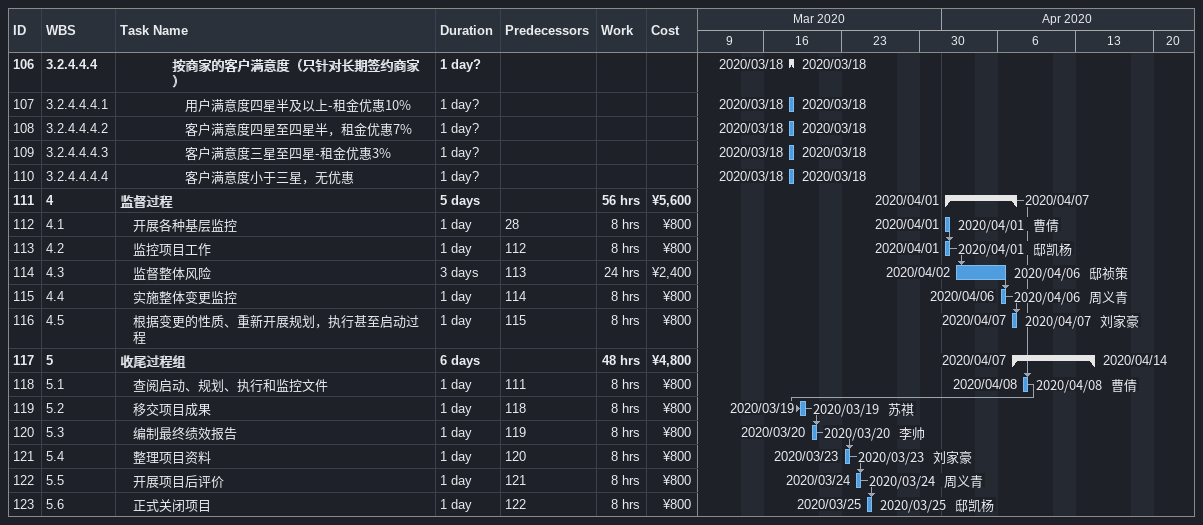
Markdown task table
| ID | WBS | Task | Duration | Start | Finish | Predecessors | Resources | Work (h) | Cost (¥) |
|---|---|---|---|---|---|---|---|---|---|
| 106 | 3.2.4.4.4 | **按商家的客户满意度（只针对长期签约商家）** | 1d? | 2020-03-18 | 2020-03-18 |  |  |  |  |
| 107 | 3.2.4.4.4.1 | 用户满意度四星半及以上-租金优惠10% | 1d? | 2020-03-18 | 2020-03-18 |  |  |  |  |
| 108 | 3.2.4.4.4.2 | 客户满意度四星至四星半，租金优惠7% | 1d? | 2020-03-18 | 2020-03-18 |  |  |  |  |
| 109 | 3.2.4.4.4.3 | 客户满意度三星至四星-租金优惠3% | 1d? | 2020-03-18 | 2020-03-18 |  |  |  |  |
| 110 | 3.2.4.4.4.4 | 客户满意度小于三星，无优惠 | 1d? | 2020-03-18 | 2020-03-18 |  |  |  |  |
| 111 | 4 | **监督过程** | 5d | 2020-04-01 | 2020-04-07 |  |  | 56 | 5600 |
| 112 | 4.1 | 开展各种基层监控 | 1d | 2020-04-01 | 2020-04-01 | 28 | 曹倩 | 8 | 800 |
| 113 | 4.2 | 监控项目工作 | 1d | 2020-04-01 | 2020-04-01 | 112 | 邸凯杨 | 8 | 800 |
| 114 | 4.3 | 监督整体风险 | 3d | 2020-04-02 | 2020-04-06 | 113 | 邸祯策 | 24 | 2400 |
| 115 | 4.4 | 实施整体变更监控 | 1d | 2020-04-06 | 2020-04-06 | 114 | 周义青 | 8 | 800 |
| 116 | 4.5 | 根据变更的性质、重新开展规划，执行甚至启动过程 | 1d | 2020-04-07 | 2020-04-07 | 115 | 刘家豪 | 8 | 800 |
| 117 | 5 | **收尾过程组** | 6d | 2020-04-07 | 2020-04-14 |  |  | 48 | 4800 |
| 118 | 5.1 | 查阅启动、规划、执行和监控文件 | 1d | 2020-04-08 | 2020-04-08 | 111 | 曹倩 | 8 | 800 |
| 119 | 5.2 | 移交项目成果 | 1d | 2020-03-19 | 2020-03-19 | 118 | 苏祺 | 8 | 800 |
| 120 | 5.3 | 编制最终绩效报告 | 1d | 2020-03-20 | 2020-03-20 | 119 | 李帅 | 8 | 800 |
| 121 | 5.4 | 整理项目资料 | 1d | 2020-03-23 | 2020-03-23 | 120 | 刘家豪 | 8 | 800 |
| 122 | 5.5 | 开展项目后评价 | 1d | 2020-03-24 | 2020-03-24 | 121 | 周义青 | 8 | 800 |
| 123 | 5.6 | 正式关闭项目 | 1d | 2020-03-25 | 2020-03-25 | 122 | 邸凯杨 | 8 | 800 |
